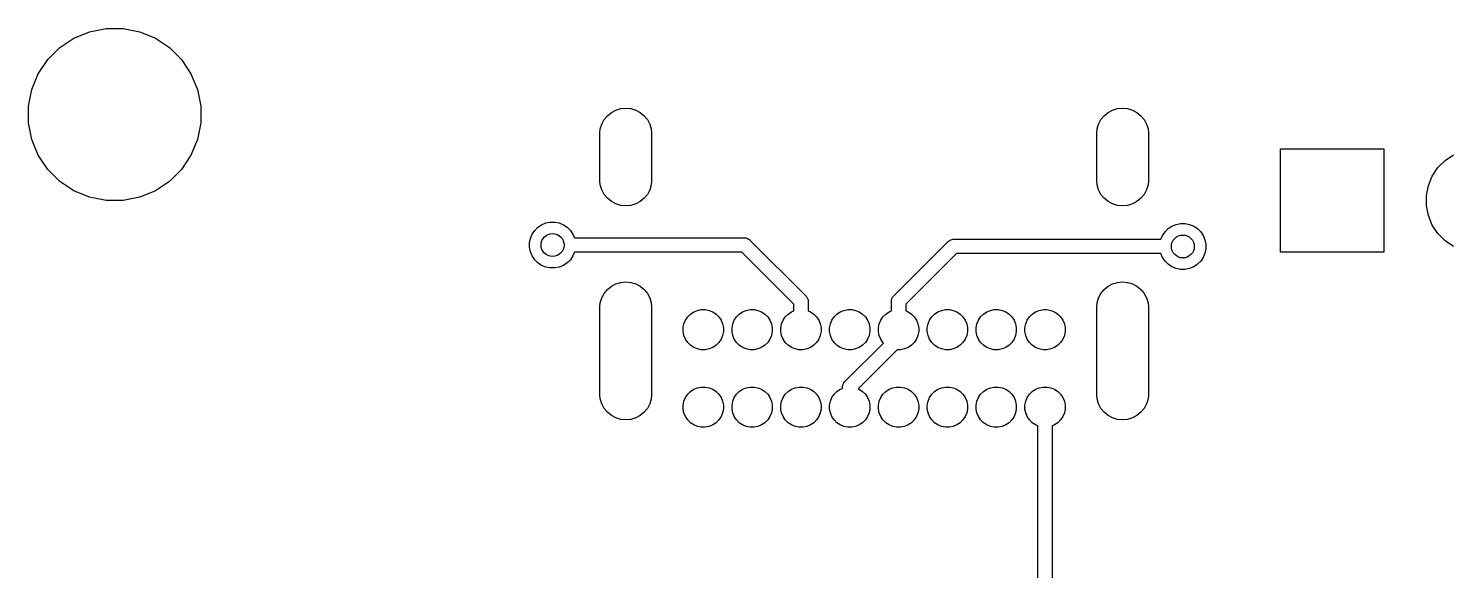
# Model space of a CAD drawing. Extents: x 3.67 to 7.92, y -5.42 to -1.8.
# Drawn here: x 4.157 to 5.134, y -2.23 to -1.858 of the extents above; entities that cross this region are included whole.
import ezdxf

# ---------------------------------------------------------------- set-up
doc = ezdxf.new("R2010")
doc.units = 0
doc.header["$MEASUREMENT"] = 0
doc.layers.add('BLACK', color=7, linetype='CONTINUOUS')

msp = doc.modelspace()

# ---------------------------------------------------------------- linework, layer by layer
at = {"layer": 'BLACK', "linetype": 'CONTINUOUS'}
for p, q in [((4.18856, -1.86499), (4.19931, -1.86054)), ((4.19931, -1.86054), (4.21072, -1.85827)), ((4.21072, -1.85827), (4.22235, -1.85827)), ((4.22235, -1.85827), (4.23376, -1.86054)), ((4.23376, -1.86054), (4.24451, -1.86499)), ((4.17066, -1.87968), (4.17889, -1.87145)), ((4.17889, -1.87145), (4.18856, -1.86499)), ((4.24451, -1.86499), (4.25418, -1.87145)), ((4.25418, -1.87145), (4.26241, -1.87968)), ((4.1642, -1.88935), (4.17066, -1.87968)), ((4.26241, -1.87968), (4.26887, -1.88935)), ((4.15975, -1.9001), (4.1642, -1.88935)), ((4.26887, -1.88935), (4.27332, -1.9001)), ((4.15748, -1.91151), (4.15975, -1.9001)), ((4.27332, -1.9001), (4.27559, -1.91151)), ((4.15748, -1.92314), (4.15748, -1.91151)), ((4.27559, -1.91151), (4.27559, -1.92314)), ((4.56012, -1.91426), (4.56346, -1.91325)), ((4.56346, -1.91325), (4.56693, -1.91291)), ((4.56693, -1.91291), (4.5704, -1.91325)), ((4.5704, -1.91325), (4.57374, -1.91426)), ((4.90067, -1.91426), (4.90401, -1.91325)), ((4.90401, -1.91325), (4.90748, -1.91291)), ((4.90748, -1.91291), (4.91095, -1.91325)), ((4.91095, -1.91325), (4.91429, -1.91426)), ((4.55048, -1.9239), (4.55213, -1.92082)), ((4.55213, -1.92082), (4.55434, -1.91812)), ((4.55434, -1.91812), (4.55704, -1.91591)), ((4.55704, -1.91591), (4.56012, -1.91426)), ((4.57374, -1.91426), (4.57682, -1.91591)), ((4.57682, -1.91591), (4.57952, -1.91812)), ((4.57952, -1.91812), (4.58173, -1.92082)), ((4.58173, -1.92082), (4.58338, -1.9239)), ((4.89103, -1.9239), (4.89268, -1.92082)), ((4.89268, -1.92082), (4.89489, -1.91812)), ((4.89489, -1.91812), (4.89759, -1.91591)), ((4.89759, -1.91591), (4.90067, -1.91426)), ((4.91429, -1.91426), (4.91737, -1.91591)), ((4.91737, -1.91591), (4.92007, -1.91812)), ((4.92007, -1.91812), (4.92228, -1.92082)), ((4.92228, -1.92082), (4.92393, -1.9239)), ((4.15975, -1.93455), (4.15748, -1.92314)), ((4.27559, -1.92314), (4.27332, -1.93455)), ((4.54921, -1.92984), (4.54947, -1.92724)), ((4.54921, -1.96307), (4.54921, -1.92984)), ((4.54947, -1.92724), (4.55048, -1.9239)), ((4.58338, -1.9239), (4.58439, -1.92724)), ((4.58439, -1.92724), (4.58465, -1.92984)), ((4.58465, -1.92984), (4.58465, -1.96307)), ((4.88976, -1.92984), (4.89002, -1.92724)), ((4.88976, -1.96307), (4.88976, -1.92984)), ((4.89002, -1.92724), (4.89103, -1.9239)), ((4.92393, -1.9239), (4.92494, -1.92724)), ((4.92494, -1.92724), (4.9252, -1.92984)), ((4.9252, -1.92984), (4.9252, -1.96307)), ((4.1642, -1.9453), (4.15975, -1.93455)), ((4.27332, -1.93455), (4.26887, -1.9453)), ((5.01575, -2.01181), (5.01575, -1.94094)), ((5.01575, -1.94094), (5.08661, -1.94094)), ((5.08661, -1.94094), (5.08661, -2.01181)), ((4.17066, -1.95497), (4.1642, -1.9453)), ((4.26887, -1.9453), (4.26241, -1.95497)), ((5.12366, -1.95379), (5.12859, -1.94886)), ((5.12859, -1.94886), (5.1344, -1.94498)), ((4.17889, -1.96319), (4.17066, -1.95497)), ((4.26241, -1.95497), (4.25418, -1.96319)), ((5.11711, -1.96604), (5.11978, -1.95959)), ((5.11978, -1.95959), (5.12366, -1.95379)), ((4.18856, -1.96966), (4.17889, -1.96319)), ((4.19931, -1.97411), (4.18856, -1.96966)), ((4.24451, -1.96966), (4.23376, -1.97411)), ((4.25418, -1.96319), (4.24451, -1.96966)), ((4.54947, -1.96568), (4.54921, -1.96307)), ((4.55048, -1.96902), (4.54947, -1.96568)), ((4.55213, -1.9721), (4.55048, -1.96902)), ((4.58338, -1.96902), (4.58173, -1.9721)), ((4.58439, -1.96568), (4.58338, -1.96902)), ((4.58465, -1.96307), (4.58439, -1.96568)), ((4.89002, -1.96568), (4.88976, -1.96307)), ((4.89103, -1.96902), (4.89002, -1.96568)), ((4.89268, -1.9721), (4.89103, -1.96902)), ((4.92393, -1.96902), (4.92228, -1.9721)), ((4.92494, -1.96568), (4.92393, -1.96902)), ((4.9252, -1.96307), (4.92494, -1.96568)), ((5.11575, -1.97289), (5.11711, -1.96604)), ((4.21072, -1.97638), (4.19931, -1.97411)), ((4.22235, -1.97638), (4.21072, -1.97638)), ((4.23376, -1.97411), (4.22235, -1.97638)), ((4.55434, -1.97479), (4.55213, -1.9721)), ((4.55704, -1.97701), (4.55434, -1.97479)), ((4.56012, -1.97865), (4.55704, -1.97701)), ((4.56346, -1.97966), (4.56012, -1.97865)), ((4.56693, -1.98001), (4.56346, -1.97966)), ((4.5704, -1.97966), (4.56693, -1.98001)), ((4.57374, -1.97865), (4.5704, -1.97966)), ((4.57682, -1.97701), (4.57374, -1.97865)), ((4.57952, -1.97479), (4.57682, -1.97701)), ((4.58173, -1.9721), (4.57952, -1.97479)), ((4.89489, -1.97479), (4.89268, -1.9721)), ((4.89759, -1.97701), (4.89489, -1.97479)), ((4.90067, -1.97865), (4.89759, -1.97701)), ((4.90401, -1.97966), (4.90067, -1.97865)), ((4.90748, -1.98001), (4.90401, -1.97966)), ((4.91095, -1.97966), (4.90748, -1.98001)), ((4.91429, -1.97865), (4.91095, -1.97966)), ((4.91737, -1.97701), (4.91429, -1.97865)), ((4.92007, -1.97479), (4.91737, -1.97701)), ((4.92228, -1.9721), (4.92007, -1.97479)), ((5.11575, -1.97987), (5.11575, -1.97289)), ((5.11711, -1.98671), (5.11575, -1.97987)), ((4.51214, -1.99175), (4.51518, -1.99114)), ((4.51518, -1.99114), (4.51828, -1.99114)), ((4.51828, -1.99114), (4.52133, -1.99175)), ((5.11978, -1.99316), (5.11711, -1.98671)), ((4.50159, -2.0023), (4.50278, -1.99943)), ((4.50278, -1.99943), (4.5045, -1.99685)), ((4.5045, -1.99685), (4.50669, -1.99466)), ((4.50669, -1.99466), (4.50927, -1.99293)), ((4.50927, -1.99293), (4.51214, -1.99175)), ((4.52133, -1.99175), (4.52419, -1.99293)), ((4.52419, -1.99293), (4.52677, -1.99466)), ((4.52677, -1.99466), (4.52896, -1.99685)), ((4.52896, -1.99685), (4.53069, -1.99943)), ((4.53069, -1.99943), (4.53174, -2.00197)), ((4.93381, -2.00295), (4.93486, -2.00041)), ((4.93486, -2.00041), (4.93659, -1.99784)), ((4.93659, -1.99784), (4.93878, -1.99564)), ((4.93878, -1.99564), (4.94136, -1.99392)), ((4.94136, -1.99392), (4.94423, -1.99273)), ((4.94423, -1.99273), (4.94727, -1.99213)), ((4.94727, -1.99213), (4.95037, -1.99213)), ((4.95037, -1.99213), (4.95341, -1.99273)), ((4.95341, -1.99273), (4.95628, -1.99392)), ((4.95628, -1.99392), (4.95886, -1.99564)), ((4.95886, -1.99564), (4.96105, -1.99784)), ((4.96105, -1.99784), (4.96277, -2.00041)), ((4.96277, -2.00041), (4.96396, -2.00328)), ((5.12366, -1.99897), (5.11978, -1.99316)), ((5.12859, -2.0039), (5.12366, -1.99897)), ((4.50098, -2.00534), (4.50159, -2.0023)), ((4.50098, -2.00844), (4.50098, -2.00534)), ((4.50159, -2.01148), (4.50098, -2.00844)), ((4.53174, -2.00197), (4.64818, -2.00197)), ((4.64818, -2.00197), (4.64842, -2.00194)), ((4.64842, -2.00194), (4.64867, -2.00197)), ((4.64867, -2.00197), (4.64867, -2.00197)), ((4.64867, -2.00197), (4.64939, -2.00204)), ((4.64939, -2.00204), (4.65032, -2.00232)), ((4.65032, -2.00232), (4.65117, -2.00278)), ((4.65117, -2.00278), (4.65192, -2.00339)), ((4.65192, -2.00339), (4.65207, -2.00358)), ((4.65207, -2.00358), (4.69032, -2.04182)), ((4.75063, -2.04182), (4.78789, -2.00456)), ((4.78789, -2.00456), (4.78804, -2.00438)), ((4.78804, -2.00438), (4.78833, -2.00414)), ((4.78833, -2.00414), (4.78879, -2.00376)), ((4.78879, -2.00376), (4.78964, -2.00331)), ((4.78964, -2.00331), (4.78986, -2.00324)), ((4.78986, -2.00324), (4.79057, -2.00302)), ((4.79057, -2.00302), (4.79129, -2.00295)), ((4.79129, -2.00295), (4.7913, -2.00295)), ((4.7913, -2.00295), (4.79154, -2.00293)), ((4.79154, -2.00293), (4.79178, -2.00295)), ((4.79178, -2.00295), (4.93381, -2.00295)), ((4.96396, -2.00328), (4.96457, -2.00632)), ((4.96457, -2.00943), (4.96396, -2.01247)), ((4.96457, -2.00632), (4.96457, -2.00943)), ((5.1344, -2.00778), (5.12859, -2.0039)), ((4.50278, -2.01435), (4.50159, -2.01148)), ((4.5045, -2.01693), (4.50278, -2.01435)), ((4.50669, -2.01912), (4.5045, -2.01693)), ((4.50927, -2.02085), (4.50669, -2.01912)), ((4.52677, -2.01912), (4.52419, -2.02085)), ((4.52896, -2.01693), (4.52677, -2.01912)), ((4.53069, -2.01435), (4.52896, -2.01693)), ((4.53174, -2.01181), (4.53069, -2.01435)), ((4.64639, -2.01181), (4.53174, -2.01181)), ((4.68209, -2.04751), (4.64639, -2.01181)), ((4.79357, -2.0128), (4.75886, -2.04751)), ((4.93381, -2.0128), (4.79357, -2.0128)), ((4.93486, -2.01533), (4.93381, -2.0128)), ((4.93659, -2.01791), (4.93486, -2.01533)), ((4.93878, -2.02011), (4.93659, -2.01791)), ((4.94136, -2.02183), (4.93878, -2.02011)), ((4.95886, -2.02011), (4.95628, -2.02183)), ((4.96105, -2.01791), (4.95886, -2.02011)), ((4.96277, -2.01533), (4.96105, -2.01791)), ((4.96396, -2.01247), (4.96277, -2.01533)), ((5.08661, -2.01181), (5.01575, -2.01181)), ((4.51214, -2.02203), (4.50927, -2.02085)), ((4.51518, -2.02264), (4.51214, -2.02203)), ((4.51828, -2.02264), (4.51518, -2.02264)), ((4.52133, -2.02203), (4.51828, -2.02264)), ((4.52419, -2.02085), (4.52133, -2.02203)), ((4.94423, -2.02302), (4.94136, -2.02183)), ((4.94727, -2.02362), (4.94423, -2.02302)), ((4.95037, -2.02362), (4.94727, -2.02362)), ((4.95341, -2.02302), (4.95037, -2.02362)), ((4.95628, -2.02183), (4.95341, -2.02302)), ((4.55048, -2.04319), (4.55213, -2.04011)), ((4.55213, -2.04011), (4.55434, -2.03741)), ((4.55434, -2.03741), (4.55704, -2.0352)), ((4.55704, -2.0352), (4.56012, -2.03355)), ((4.56012, -2.03355), (4.56346, -2.03254)), ((4.56346, -2.03254), (4.56693, -2.0322)), ((4.56693, -2.0322), (4.5704, -2.03254)), ((4.5704, -2.03254), (4.57374, -2.03355)), ((4.57374, -2.03355), (4.57682, -2.0352)), ((4.57682, -2.0352), (4.57952, -2.03741)), ((4.57952, -2.03741), (4.58173, -2.04011)), ((4.58173, -2.04011), (4.58338, -2.04319)), ((4.89103, -2.04319), (4.89268, -2.04011)), ((4.89268, -2.04011), (4.89489, -2.03741)), ((4.89489, -2.03741), (4.89759, -2.0352)), ((4.89759, -2.0352), (4.90067, -2.03355)), ((4.90067, -2.03355), (4.90401, -2.03254)), ((4.90401, -2.03254), (4.90748, -2.0322)), ((4.90748, -2.0322), (4.91095, -2.03254)), ((4.91095, -2.03254), (4.91429, -2.03355)), ((4.91429, -2.03355), (4.91737, -2.0352)), ((4.91737, -2.0352), (4.92007, -2.03741)), ((4.92007, -2.03741), (4.92228, -2.04011)), ((4.92228, -2.04011), (4.92393, -2.04319)), ((4.54921, -2.04913), (4.54947, -2.04653)), ((4.54921, -2.10993), (4.54921, -2.04913)), ((4.54947, -2.04653), (4.55048, -2.04319)), ((4.58338, -2.04319), (4.58439, -2.04653)), ((4.58439, -2.04653), (4.58465, -2.04913)), ((4.58465, -2.04913), (4.58465, -2.10993)), ((4.68209, -2.05208), (4.68209, -2.04751)), ((4.69032, -2.04182), (4.6905, -2.04198)), ((4.6905, -2.04198), (4.69066, -2.04216)), ((4.69066, -2.04216), (4.69112, -2.04273)), ((4.69112, -2.04273), (4.69137, -2.04319)), ((4.69137, -2.04319), (4.69158, -2.04358)), ((4.69158, -2.04358), (4.69186, -2.04451)), ((4.69186, -2.04451), (4.69193, -2.04523)), ((4.69193, -2.04523), (4.69193, -2.04523)), ((4.69193, -2.04523), (4.69195, -2.04547)), ((4.69195, -2.04547), (4.69193, -2.04571)), ((4.69193, -2.04571), (4.69193, -2.05208)), ((4.74899, -2.04547), (4.74909, -2.04451)), ((4.74902, -2.04571), (4.74899, -2.04547)), ((4.74902, -2.05208), (4.74902, -2.04571)), ((4.74909, -2.04451), (4.74937, -2.04358)), ((4.74937, -2.04358), (4.74983, -2.04273)), ((4.74983, -2.04273), (4.75029, -2.04216)), ((4.75029, -2.04216), (4.75044, -2.04198)), ((4.75029, -2.04216), (4.75029, -2.04216)), ((4.75044, -2.04198), (4.75063, -2.04182)), ((4.75886, -2.04751), (4.75886, -2.05208)), ((4.88976, -2.04913), (4.89002, -2.04653)), ((4.88976, -2.10993), (4.88976, -2.04913)), ((4.89002, -2.04653), (4.89103, -2.04319)), ((4.92393, -2.04319), (4.92494, -2.04653)), ((4.92494, -2.04653), (4.9252, -2.04913)), ((4.9252, -2.04913), (4.9252, -2.10993)), ((4.60683, -2.06094), (4.60787, -2.05843)), ((4.60787, -2.05843), (4.60938, -2.05618)), ((4.60938, -2.05618), (4.61129, -2.05426)), ((4.61129, -2.05426), (4.61355, -2.05275)), ((4.61355, -2.05275), (4.61606, -2.05171)), ((4.61606, -2.05171), (4.61872, -2.05118)), ((4.61872, -2.05118), (4.62144, -2.05118)), ((4.62144, -2.05118), (4.6241, -2.05171)), ((4.6241, -2.05171), (4.62661, -2.05275)), ((4.62661, -2.05275), (4.62886, -2.05426)), ((4.62886, -2.05426), (4.63078, -2.05618)), ((4.63078, -2.05618), (4.63229, -2.05843)), ((4.63229, -2.05843), (4.63333, -2.06094)), ((4.64029, -2.06094), (4.64133, -2.05843)), ((4.64133, -2.05843), (4.64284, -2.05618)), ((4.64284, -2.05618), (4.64476, -2.05426)), ((4.64476, -2.05426), (4.64702, -2.05275)), ((4.64702, -2.05275), (4.64952, -2.05171)), ((4.64952, -2.05171), (4.65219, -2.05118)), ((4.65219, -2.05118), (4.6549, -2.05118)), ((4.6549, -2.05118), (4.65756, -2.05171)), ((4.65756, -2.05171), (4.66007, -2.05275)), ((4.66007, -2.05275), (4.66233, -2.05426)), ((4.66233, -2.05426), (4.66425, -2.05618)), ((4.66425, -2.05618), (4.66575, -2.05843)), ((4.66575, -2.05843), (4.66679, -2.06094)), ((4.67376, -2.06094), (4.6748, -2.05843)), ((4.6748, -2.05843), (4.6763, -2.05618)), ((4.6763, -2.05618), (4.67822, -2.05426)), ((4.67822, -2.05426), (4.68048, -2.05275)), ((4.68048, -2.05275), (4.68209, -2.05208)), ((4.69193, -2.05208), (4.69353, -2.05275)), ((4.69353, -2.05275), (4.69579, -2.05426)), ((4.69579, -2.05426), (4.69771, -2.05618)), ((4.69771, -2.05618), (4.69922, -2.05843)), ((4.69922, -2.05843), (4.70026, -2.06094)), ((4.70722, -2.06094), (4.70826, -2.05843)), ((4.70826, -2.05843), (4.70977, -2.05618)), ((4.70977, -2.05618), (4.71169, -2.05426)), ((4.71169, -2.05426), (4.71395, -2.05275)), ((4.71395, -2.05275), (4.71645, -2.05171)), ((4.71645, -2.05171), (4.71912, -2.05118)), ((4.71912, -2.05118), (4.72183, -2.05118)), ((4.72183, -2.05118), (4.72449, -2.05171)), ((4.72449, -2.05171), (4.727, -2.05275)), ((4.727, -2.05275), (4.72926, -2.05426)), ((4.72926, -2.05426), (4.73118, -2.05618)), ((4.73118, -2.05618), (4.73268, -2.05843)), ((4.73268, -2.05843), (4.73372, -2.06094)), ((4.74069, -2.06094), (4.74173, -2.05843)), ((4.74173, -2.05843), (4.74323, -2.05618)), ((4.74323, -2.05618), (4.74515, -2.05426)), ((4.74515, -2.05426), (4.74741, -2.05275)), ((4.74741, -2.05275), (4.74902, -2.05208)), ((4.75886, -2.05208), (4.76046, -2.05275)), ((4.76046, -2.05275), (4.76272, -2.05426)), ((4.76272, -2.05426), (4.76464, -2.05618)), ((4.76464, -2.05618), (4.76615, -2.05843)), ((4.76615, -2.05843), (4.76719, -2.06094)), ((4.77415, -2.06094), (4.77519, -2.05843)), ((4.77519, -2.05843), (4.7767, -2.05618)), ((4.7767, -2.05618), (4.77862, -2.05426)), ((4.77862, -2.05426), (4.78087, -2.05275)), ((4.78087, -2.05275), (4.78338, -2.05171)), ((4.78338, -2.05171), (4.78604, -2.05118)), ((4.78604, -2.05118), (4.78876, -2.05118)), ((4.78876, -2.05118), (4.79142, -2.05171)), ((4.79142, -2.05171), (4.79393, -2.05275)), ((4.79393, -2.05275), (4.79619, -2.05426)), ((4.79619, -2.05426), (4.7981, -2.05618)), ((4.7981, -2.05618), (4.79961, -2.05843)), ((4.79961, -2.05843), (4.80065, -2.06094)), ((4.80762, -2.06094), (4.80865, -2.05843)), ((4.80865, -2.05843), (4.81016, -2.05618)), ((4.81016, -2.05618), (4.81208, -2.05426)), ((4.81208, -2.05426), (4.81434, -2.05275)), ((4.81434, -2.05275), (4.81685, -2.05171)), ((4.81685, -2.05171), (4.81951, -2.05118)), ((4.81951, -2.05118), (4.82222, -2.05118)), ((4.82222, -2.05118), (4.82489, -2.05171)), ((4.82489, -2.05171), (4.82739, -2.05275)), ((4.82739, -2.05275), (4.82965, -2.05426)), ((4.82965, -2.05426), (4.83157, -2.05618)), ((4.83157, -2.05618), (4.83308, -2.05843)), ((4.83308, -2.05843), (4.83412, -2.06094)), ((4.84108, -2.06094), (4.84212, -2.05843)), ((4.84212, -2.05843), (4.84363, -2.05618)), ((4.84363, -2.05618), (4.84555, -2.05426)), ((4.84555, -2.05426), (4.8478, -2.05275)), ((4.8478, -2.05275), (4.85031, -2.05171)), ((4.85031, -2.05171), (4.85297, -2.05118)), ((4.85297, -2.05118), (4.85569, -2.05118)), ((4.85569, -2.05118), (4.85835, -2.05171)), ((4.85835, -2.05171), (4.86086, -2.05275)), ((4.86086, -2.05275), (4.86311, -2.05426)), ((4.86311, -2.05426), (4.86503, -2.05618)), ((4.86503, -2.05618), (4.86654, -2.05843)), ((4.86654, -2.05843), (4.86758, -2.06094)), ((4.6063, -2.0636), (4.60683, -2.06094)), ((4.6063, -2.06632), (4.6063, -2.0636)), ((4.60683, -2.06898), (4.6063, -2.06632)), ((4.60787, -2.07149), (4.60683, -2.06898)), ((4.63333, -2.06898), (4.63229, -2.07149)), ((4.63333, -2.06094), (4.63386, -2.0636)), ((4.63386, -2.06632), (4.63333, -2.06898)), ((4.63386, -2.0636), (4.63386, -2.06632)), ((4.63976, -2.0636), (4.64029, -2.06094)), ((4.63976, -2.06632), (4.63976, -2.0636)), ((4.64029, -2.06898), (4.63976, -2.06632)), ((4.64133, -2.07149), (4.64029, -2.06898)), ((4.66679, -2.06898), (4.66575, -2.07149)), ((4.66679, -2.06094), (4.66732, -2.0636)), ((4.66732, -2.06632), (4.66679, -2.06898)), ((4.66732, -2.0636), (4.66732, -2.06632)), ((4.67323, -2.0636), (4.67376, -2.06094)), ((4.67323, -2.06632), (4.67323, -2.0636)), ((4.67376, -2.06898), (4.67323, -2.06632)), ((4.6748, -2.07149), (4.67376, -2.06898)), ((4.70026, -2.06898), (4.69922, -2.07149)), ((4.70026, -2.06094), (4.70079, -2.0636)), ((4.70079, -2.06632), (4.70026, -2.06898)), ((4.70079, -2.0636), (4.70079, -2.06632)), ((4.70669, -2.0636), (4.70722, -2.06094)), ((4.70669, -2.06632), (4.70669, -2.0636)), ((4.70722, -2.06898), (4.70669, -2.06632)), ((4.70826, -2.07149), (4.70722, -2.06898)), ((4.73372, -2.06898), (4.73268, -2.07149)), ((4.73372, -2.06094), (4.73425, -2.0636)), ((4.73425, -2.06632), (4.73372, -2.06898)), ((4.73425, -2.0636), (4.73425, -2.06632)), ((4.74016, -2.0636), (4.74069, -2.06094)), ((4.74016, -2.06632), (4.74016, -2.0636)), ((4.74069, -2.06898), (4.74016, -2.06632)), ((4.74173, -2.07149), (4.74069, -2.06898)), ((4.76719, -2.06898), (4.76615, -2.07149)), ((4.76719, -2.06094), (4.76772, -2.0636)), ((4.76772, -2.06632), (4.76719, -2.06898)), ((4.76772, -2.0636), (4.76772, -2.06632)), ((4.77362, -2.0636), (4.77415, -2.06094)), ((4.77362, -2.06632), (4.77362, -2.0636)), ((4.77415, -2.06898), (4.77362, -2.06632)), ((4.77519, -2.07149), (4.77415, -2.06898)), ((4.80065, -2.06898), (4.79961, -2.07149)), ((4.80065, -2.06094), (4.80118, -2.0636)), ((4.80118, -2.06632), (4.80065, -2.06898)), ((4.80118, -2.0636), (4.80118, -2.06632)), ((4.80709, -2.0636), (4.80762, -2.06094)), ((4.80709, -2.06632), (4.80709, -2.0636)), ((4.80762, -2.06898), (4.80709, -2.06632)), ((4.80865, -2.07149), (4.80762, -2.06898)), ((4.83412, -2.06898), (4.83308, -2.07149)), ((4.83412, -2.06094), (4.83465, -2.0636)), ((4.83465, -2.06632), (4.83412, -2.06898)), ((4.83465, -2.0636), (4.83465, -2.06632)), ((4.84055, -2.0636), (4.84108, -2.06094)), ((4.84055, -2.06632), (4.84055, -2.0636)), ((4.84108, -2.06898), (4.84055, -2.06632)), ((4.84212, -2.07149), (4.84108, -2.06898)), ((4.86758, -2.06898), (4.86654, -2.07149)), ((4.86758, -2.06094), (4.86811, -2.0636)), ((4.86811, -2.06632), (4.86758, -2.06898)), ((4.86811, -2.0636), (4.86811, -2.06632)), ((4.60938, -2.07374), (4.60787, -2.07149)), ((4.61129, -2.07566), (4.60938, -2.07374)), ((4.61355, -2.07717), (4.61129, -2.07566)), ((4.61606, -2.07821), (4.61355, -2.07717)), ((4.61872, -2.07874), (4.61606, -2.07821)), ((4.62144, -2.07874), (4.61872, -2.07874)), ((4.6241, -2.07821), (4.62144, -2.07874)), ((4.62661, -2.07717), (4.6241, -2.07821)), ((4.62886, -2.07566), (4.62661, -2.07717)), ((4.63078, -2.07374), (4.62886, -2.07566)), ((4.63229, -2.07149), (4.63078, -2.07374)), ((4.64284, -2.07374), (4.64133, -2.07149)), ((4.64476, -2.07566), (4.64284, -2.07374)), ((4.64702, -2.07717), (4.64476, -2.07566)), ((4.64952, -2.07821), (4.64702, -2.07717)), ((4.65219, -2.07874), (4.64952, -2.07821)), ((4.6549, -2.07874), (4.65219, -2.07874)), ((4.65756, -2.07821), (4.6549, -2.07874)), ((4.66007, -2.07717), (4.65756, -2.07821)), ((4.66233, -2.07566), (4.66007, -2.07717)), ((4.66425, -2.07374), (4.66233, -2.07566)), ((4.66575, -2.07149), (4.66425, -2.07374)), ((4.6763, -2.07374), (4.6748, -2.07149)), ((4.67822, -2.07566), (4.6763, -2.07374)), ((4.68048, -2.07717), (4.67822, -2.07566)), ((4.68299, -2.07821), (4.68048, -2.07717)), ((4.68565, -2.07874), (4.68299, -2.07821)), ((4.68837, -2.07874), (4.68565, -2.07874)), ((4.69103, -2.07821), (4.68837, -2.07874)), ((4.69353, -2.07717), (4.69103, -2.07821)), ((4.69579, -2.07566), (4.69353, -2.07717)), ((4.69771, -2.07374), (4.69579, -2.07566)), ((4.69922, -2.07149), (4.69771, -2.07374)), ((4.70977, -2.07374), (4.70826, -2.07149)), ((4.71169, -2.07566), (4.70977, -2.07374)), ((4.71395, -2.07717), (4.71169, -2.07566)), ((4.71645, -2.07821), (4.71395, -2.07717)), ((4.71912, -2.07874), (4.71645, -2.07821)), ((4.71716, -2.10064), (4.74365, -2.07416)), ((4.72183, -2.07874), (4.71912, -2.07874)), ((4.72449, -2.07821), (4.72183, -2.07874)), ((4.727, -2.07717), (4.72449, -2.07821)), ((4.75298, -2.07874), (4.72617, -2.10555)), ((4.72926, -2.07566), (4.727, -2.07717)), ((4.73118, -2.07374), (4.72926, -2.07566)), ((4.73268, -2.07149), (4.73118, -2.07374)), ((4.74323, -2.07374), (4.74173, -2.07149)), ((4.74365, -2.07416), (4.74323, -2.07374)), ((4.75529, -2.07874), (4.75298, -2.07874)), ((4.75796, -2.07821), (4.75529, -2.07874)), ((4.76046, -2.07717), (4.75796, -2.07821)), ((4.76272, -2.07566), (4.76046, -2.07717)), ((4.76464, -2.07374), (4.76272, -2.07566)), ((4.76615, -2.07149), (4.76464, -2.07374)), ((4.7767, -2.07374), (4.77519, -2.07149)), ((4.77862, -2.07566), (4.7767, -2.07374)), ((4.78087, -2.07717), (4.77862, -2.07566)), ((4.78338, -2.07821), (4.78087, -2.07717)), ((4.78604, -2.07874), (4.78338, -2.07821)), ((4.78876, -2.07874), (4.78604, -2.07874)), ((4.79142, -2.07821), (4.78876, -2.07874)), ((4.79393, -2.07717), (4.79142, -2.07821)), ((4.79619, -2.07566), (4.79393, -2.07717)), ((4.7981, -2.07374), (4.79619, -2.07566)), ((4.79961, -2.07149), (4.7981, -2.07374)), ((4.81016, -2.07374), (4.80865, -2.07149)), ((4.81208, -2.07566), (4.81016, -2.07374)), ((4.81434, -2.07717), (4.81208, -2.07566)), ((4.81685, -2.07821), (4.81434, -2.07717)), ((4.81951, -2.07874), (4.81685, -2.07821)), ((4.82222, -2.07874), (4.81951, -2.07874)), ((4.82489, -2.07821), (4.82222, -2.07874)), ((4.82739, -2.07717), (4.82489, -2.07821)), ((4.82965, -2.07566), (4.82739, -2.07717)), ((4.83157, -2.07374), (4.82965, -2.07566)), ((4.83308, -2.07149), (4.83157, -2.07374)), ((4.84363, -2.07374), (4.84212, -2.07149)), ((4.84555, -2.07566), (4.84363, -2.07374)), ((4.8478, -2.07717), (4.84555, -2.07566)), ((4.85031, -2.07821), (4.8478, -2.07717)), ((4.85297, -2.07874), (4.85031, -2.07821)), ((4.85569, -2.07874), (4.85297, -2.07874)), ((4.85835, -2.07821), (4.85569, -2.07874)), ((4.86086, -2.07717), (4.85835, -2.07821)), ((4.86311, -2.07566), (4.86086, -2.07717)), ((4.86503, -2.07374), (4.86311, -2.07566)), ((4.86654, -2.07149), (4.86503, -2.07374)), ((4.60938, -2.10933), (4.61129, -2.10741)), ((4.61129, -2.10741), (4.61355, -2.1059)), ((4.61355, -2.1059), (4.61606, -2.10486)), ((4.61606, -2.10486), (4.61872, -2.10433)), ((4.61872, -2.10433), (4.62144, -2.10433)), ((4.62144, -2.10433), (4.6241, -2.10486)), ((4.6241, -2.10486), (4.62661, -2.1059)), ((4.62661, -2.1059), (4.62886, -2.10741)), ((4.62886, -2.10741), (4.63078, -2.10933)), ((4.64284, -2.10933), (4.64476, -2.10741)), ((4.64476, -2.10741), (4.64702, -2.1059)), ((4.64702, -2.1059), (4.64952, -2.10486)), ((4.64952, -2.10486), (4.65219, -2.10433)), ((4.65219, -2.10433), (4.6549, -2.10433)), ((4.6549, -2.10433), (4.65756, -2.10486)), ((4.65756, -2.10486), (4.66007, -2.1059)), ((4.66007, -2.1059), (4.66233, -2.10741)), ((4.66233, -2.10741), (4.66425, -2.10933)), ((4.6763, -2.10933), (4.67822, -2.10741)), ((4.67822, -2.10741), (4.68048, -2.1059)), ((4.68048, -2.1059), (4.68299, -2.10486)), ((4.68299, -2.10486), (4.68565, -2.10433)), ((4.68565, -2.10433), (4.68837, -2.10433)), ((4.68837, -2.10433), (4.69103, -2.10486)), ((4.69103, -2.10486), (4.69353, -2.1059)), ((4.69353, -2.1059), (4.69579, -2.10741)), ((4.69579, -2.10741), (4.69771, -2.10933)), ((4.70977, -2.10933), (4.71169, -2.10741)), ((4.71169, -2.10741), (4.71395, -2.1059)), ((4.71395, -2.1059), (4.71555, -2.10523)), ((4.71553, -2.10429), (4.71555, -2.10405)), ((4.71555, -2.10453), (4.71553, -2.10429)), ((4.71555, -2.10405), (4.71562, -2.10333)), ((4.71555, -2.10405), (4.71555, -2.10405)), ((4.71555, -2.10523), (4.71555, -2.10453)), ((4.71562, -2.10333), (4.7159, -2.1024)), ((4.7159, -2.1024), (4.71636, -2.10154)), ((4.71636, -2.10154), (4.71698, -2.10079)), ((4.71698, -2.10079), (4.71716, -2.10064)), ((4.72617, -2.10555), (4.727, -2.1059)), ((4.727, -2.1059), (4.72926, -2.10741)), ((4.72926, -2.10741), (4.73118, -2.10933)), ((4.74323, -2.10933), (4.74515, -2.10741)), ((4.74515, -2.10741), (4.74741, -2.1059)), ((4.74741, -2.1059), (4.74992, -2.10486)), ((4.74992, -2.10486), (4.75258, -2.10433)), ((4.75258, -2.10433), (4.75529, -2.10433)), ((4.75529, -2.10433), (4.75796, -2.10486)), ((4.75796, -2.10486), (4.76046, -2.1059)), ((4.76046, -2.1059), (4.76272, -2.10741)), ((4.76272, -2.10741), (4.76464, -2.10933)), ((4.7767, -2.10933), (4.77862, -2.10741)), ((4.77862, -2.10741), (4.78087, -2.1059)), ((4.78087, -2.1059), (4.78338, -2.10486)), ((4.78338, -2.10486), (4.78604, -2.10433)), ((4.78604, -2.10433), (4.78876, -2.10433)), ((4.78876, -2.10433), (4.79142, -2.10486)), ((4.79142, -2.10486), (4.79393, -2.1059)), ((4.79393, -2.1059), (4.79619, -2.10741)), ((4.79619, -2.10741), (4.7981, -2.10933)), ((4.81016, -2.10933), (4.81208, -2.10741)), ((4.81208, -2.10741), (4.81434, -2.1059)), ((4.81434, -2.1059), (4.81685, -2.10486)), ((4.81685, -2.10486), (4.81951, -2.10433)), ((4.81951, -2.10433), (4.82222, -2.10433)), ((4.82222, -2.10433), (4.82489, -2.10486)), ((4.82489, -2.10486), (4.82739, -2.1059)), ((4.82739, -2.1059), (4.82965, -2.10741)), ((4.82965, -2.10741), (4.83157, -2.10933)), ((4.84363, -2.10933), (4.84555, -2.10741)), ((4.84555, -2.10741), (4.8478, -2.1059)), ((4.8478, -2.1059), (4.85031, -2.10486)), ((4.85031, -2.10486), (4.85297, -2.10433)), ((4.85297, -2.10433), (4.85569, -2.10433)), ((4.85569, -2.10433), (4.85835, -2.10486)), ((4.85835, -2.10486), (4.86086, -2.1059)), ((4.86086, -2.1059), (4.86311, -2.10741)), ((4.86311, -2.10741), (4.86503, -2.10933)), ((4.54947, -2.11253), (4.54921, -2.10993)), ((4.55048, -2.11587), (4.54947, -2.11253)), ((4.55213, -2.11895), (4.55048, -2.11587)), ((4.58338, -2.11587), (4.58173, -2.11895)), ((4.58439, -2.11253), (4.58338, -2.11587)), ((4.58465, -2.10993), (4.58439, -2.11253)), ((4.6063, -2.11675), (4.60683, -2.11409)), ((4.6063, -2.11947), (4.6063, -2.11675)), ((4.60683, -2.11409), (4.60787, -2.11158)), ((4.60787, -2.11158), (4.60938, -2.10933)), ((4.63078, -2.10933), (4.63229, -2.11158)), ((4.63229, -2.11158), (4.63333, -2.11409)), ((4.63333, -2.11409), (4.63386, -2.11675)), ((4.63386, -2.11675), (4.63386, -2.11947)), ((4.63976, -2.11675), (4.64029, -2.11409)), ((4.63976, -2.11947), (4.63976, -2.11675)), ((4.64029, -2.11409), (4.64133, -2.11158)), ((4.64133, -2.11158), (4.64284, -2.10933)), ((4.66425, -2.10933), (4.66575, -2.11158)), ((4.66575, -2.11158), (4.66679, -2.11409)), ((4.66679, -2.11409), (4.66732, -2.11675)), ((4.66732, -2.11675), (4.66732, -2.11947)), ((4.67323, -2.11675), (4.67376, -2.11409)), ((4.67323, -2.11947), (4.67323, -2.11675)), ((4.67376, -2.11409), (4.6748, -2.11158)), ((4.6748, -2.11158), (4.6763, -2.10933)), ((4.69771, -2.10933), (4.69922, -2.11158)), ((4.69922, -2.11158), (4.70026, -2.11409)), ((4.70026, -2.11409), (4.70079, -2.11675)), ((4.70079, -2.11675), (4.70079, -2.11947)), ((4.70669, -2.11675), (4.70722, -2.11409)), ((4.70669, -2.11947), (4.70669, -2.11675)), ((4.70722, -2.11409), (4.70826, -2.11158)), ((4.70826, -2.11158), (4.70977, -2.10933)), ((4.73118, -2.10933), (4.73268, -2.11158)), ((4.73268, -2.11158), (4.73372, -2.11409)), ((4.73372, -2.11409), (4.73425, -2.11675)), ((4.73425, -2.11675), (4.73425, -2.11947)), ((4.74016, -2.11675), (4.74069, -2.11409)), ((4.74016, -2.11947), (4.74016, -2.11675)), ((4.74069, -2.11409), (4.74173, -2.11158)), ((4.74173, -2.11158), (4.74323, -2.10933)), ((4.76464, -2.10933), (4.76615, -2.11158)), ((4.76615, -2.11158), (4.76719, -2.11409)), ((4.76719, -2.11409), (4.76772, -2.11675)), ((4.76772, -2.11675), (4.76772, -2.11947)), ((4.77362, -2.11675), (4.77415, -2.11409)), ((4.77362, -2.11947), (4.77362, -2.11675)), ((4.77415, -2.11409), (4.77519, -2.11158)), ((4.77519, -2.11158), (4.7767, -2.10933)), ((4.7981, -2.10933), (4.79961, -2.11158)), ((4.79961, -2.11158), (4.80065, -2.11409)), ((4.80065, -2.11409), (4.80118, -2.11675)), ((4.80118, -2.11675), (4.80118, -2.11947)), ((4.80709, -2.11675), (4.80762, -2.11409)), ((4.80709, -2.11947), (4.80709, -2.11675)), ((4.80762, -2.11409), (4.80865, -2.11158)), ((4.80865, -2.11158), (4.81016, -2.10933)), ((4.83157, -2.10933), (4.83308, -2.11158)), ((4.83308, -2.11158), (4.83412, -2.11409)), ((4.83412, -2.11409), (4.83465, -2.11675)), ((4.83465, -2.11675), (4.83465, -2.11947)), ((4.84055, -2.11675), (4.84108, -2.11409)), ((4.84055, -2.11947), (4.84055, -2.11675)), ((4.84108, -2.11409), (4.84212, -2.11158)), ((4.84212, -2.11158), (4.84363, -2.10933)), ((4.86503, -2.10933), (4.86654, -2.11158)), ((4.86654, -2.11158), (4.86758, -2.11409)), ((4.86758, -2.11409), (4.86811, -2.11675)), ((4.86811, -2.11675), (4.86811, -2.11947)), ((4.89002, -2.11253), (4.88976, -2.10993)), ((4.89103, -2.11587), (4.89002, -2.11253)), ((4.89268, -2.11895), (4.89103, -2.11587)), ((4.92393, -2.11587), (4.92228, -2.11895)), ((4.92494, -2.11253), (4.92393, -2.11587)), ((4.9252, -2.10993), (4.92494, -2.11253)), ((4.55434, -2.12164), (4.55213, -2.11895)), ((4.55704, -2.12386), (4.55434, -2.12164)), ((4.56012, -2.1255), (4.55704, -2.12386)), ((4.56346, -2.12652), (4.56012, -2.1255)), ((4.56693, -2.12686), (4.56346, -2.12652)), ((4.5704, -2.12652), (4.56693, -2.12686)), ((4.57374, -2.1255), (4.5704, -2.12652)), ((4.57682, -2.12386), (4.57374, -2.1255)), ((4.57952, -2.12164), (4.57682, -2.12386)), ((4.58173, -2.11895), (4.57952, -2.12164)), ((4.60683, -2.12213), (4.6063, -2.11947)), ((4.60787, -2.12464), (4.60683, -2.12213)), ((4.60938, -2.12689), (4.60787, -2.12464)), ((4.61129, -2.12881), (4.60938, -2.12689)), ((4.63078, -2.12689), (4.62886, -2.12881)), ((4.63229, -2.12464), (4.63078, -2.12689)), ((4.63333, -2.12213), (4.63229, -2.12464)), ((4.63386, -2.11947), (4.63333, -2.12213)), ((4.64029, -2.12213), (4.63976, -2.11947)), ((4.64133, -2.12464), (4.64029, -2.12213)), ((4.64284, -2.12689), (4.64133, -2.12464)), ((4.64476, -2.12881), (4.64284, -2.12689)), ((4.66425, -2.12689), (4.66233, -2.12881)), ((4.66575, -2.12464), (4.66425, -2.12689)), ((4.66679, -2.12213), (4.66575, -2.12464)), ((4.66732, -2.11947), (4.66679, -2.12213)), ((4.67376, -2.12213), (4.67323, -2.11947)), ((4.6748, -2.12464), (4.67376, -2.12213)), ((4.6763, -2.12689), (4.6748, -2.12464)), ((4.67822, -2.12881), (4.6763, -2.12689)), ((4.69771, -2.12689), (4.69579, -2.12881)), ((4.69922, -2.12464), (4.69771, -2.12689)), ((4.70026, -2.12213), (4.69922, -2.12464)), ((4.70079, -2.11947), (4.70026, -2.12213)), ((4.70722, -2.12213), (4.70669, -2.11947)), ((4.70826, -2.12464), (4.70722, -2.12213)), ((4.70977, -2.12689), (4.70826, -2.12464)), ((4.71169, -2.12881), (4.70977, -2.12689)), ((4.73118, -2.12689), (4.72926, -2.12881)), ((4.73268, -2.12464), (4.73118, -2.12689)), ((4.73372, -2.12213), (4.73268, -2.12464)), ((4.73425, -2.11947), (4.73372, -2.12213)), ((4.74069, -2.12213), (4.74016, -2.11947)), ((4.74173, -2.12464), (4.74069, -2.12213)), ((4.74323, -2.12689), (4.74173, -2.12464)), ((4.74515, -2.12881), (4.74323, -2.12689)), ((4.76464, -2.12689), (4.76272, -2.12881)), ((4.76615, -2.12464), (4.76464, -2.12689)), ((4.76719, -2.12213), (4.76615, -2.12464)), ((4.76772, -2.11947), (4.76719, -2.12213)), ((4.77415, -2.12213), (4.77362, -2.11947)), ((4.77519, -2.12464), (4.77415, -2.12213)), ((4.7767, -2.12689), (4.77519, -2.12464)), ((4.77862, -2.12881), (4.7767, -2.12689)), ((4.7981, -2.12689), (4.79619, -2.12881)), ((4.79961, -2.12464), (4.7981, -2.12689)), ((4.80065, -2.12213), (4.79961, -2.12464)), ((4.80118, -2.11947), (4.80065, -2.12213)), ((4.80762, -2.12213), (4.80709, -2.11947)), ((4.80865, -2.12464), (4.80762, -2.12213)), ((4.81016, -2.12689), (4.80865, -2.12464)), ((4.81208, -2.12881), (4.81016, -2.12689)), ((4.83157, -2.12689), (4.82965, -2.12881)), ((4.83308, -2.12464), (4.83157, -2.12689)), ((4.83412, -2.12213), (4.83308, -2.12464)), ((4.83465, -2.11947), (4.83412, -2.12213)), ((4.84108, -2.12213), (4.84055, -2.11947)), ((4.84212, -2.12464), (4.84108, -2.12213)), ((4.84363, -2.12689), (4.84212, -2.12464)), ((4.84555, -2.12881), (4.84363, -2.12689)), ((4.86503, -2.12689), (4.86311, -2.12881)), ((4.86654, -2.12464), (4.86503, -2.12689)), ((4.86758, -2.12213), (4.86654, -2.12464)), ((4.86811, -2.11947), (4.86758, -2.12213)), ((4.89489, -2.12164), (4.89268, -2.11895)), ((4.89759, -2.12386), (4.89489, -2.12164)), ((4.90067, -2.1255), (4.89759, -2.12386)), ((4.90401, -2.12652), (4.90067, -2.1255)), ((4.90748, -2.12686), (4.90401, -2.12652)), ((4.91095, -2.12652), (4.90748, -2.12686)), ((4.91429, -2.1255), (4.91095, -2.12652)), ((4.91737, -2.12386), (4.91429, -2.1255)), ((4.92007, -2.12164), (4.91737, -2.12386)), ((4.92228, -2.11895), (4.92007, -2.12164)), ((4.61355, -2.13032), (4.61129, -2.12881)), ((4.61606, -2.13136), (4.61355, -2.13032)), ((4.61872, -2.13189), (4.61606, -2.13136)), ((4.62144, -2.13189), (4.61872, -2.13189)), ((4.6241, -2.13136), (4.62144, -2.13189)), ((4.62661, -2.13032), (4.6241, -2.13136)), ((4.62886, -2.12881), (4.62661, -2.13032)), ((4.64702, -2.13032), (4.64476, -2.12881)), ((4.64952, -2.13136), (4.64702, -2.13032)), ((4.65219, -2.13189), (4.64952, -2.13136)), ((4.6549, -2.13189), (4.65219, -2.13189)), ((4.65756, -2.13136), (4.6549, -2.13189)), ((4.66007, -2.13032), (4.65756, -2.13136)), ((4.66233, -2.12881), (4.66007, -2.13032)), ((4.68048, -2.13032), (4.67822, -2.12881)), ((4.68299, -2.13136), (4.68048, -2.13032)), ((4.68565, -2.13189), (4.68299, -2.13136)), ((4.68837, -2.13189), (4.68565, -2.13189)), ((4.69103, -2.13136), (4.68837, -2.13189)), ((4.69353, -2.13032), (4.69103, -2.13136)), ((4.69579, -2.12881), (4.69353, -2.13032)), ((4.71395, -2.13032), (4.71169, -2.12881)), ((4.71645, -2.13136), (4.71395, -2.13032)), ((4.71912, -2.13189), (4.71645, -2.13136)), ((4.72183, -2.13189), (4.71912, -2.13189)), ((4.72449, -2.13136), (4.72183, -2.13189)), ((4.727, -2.13032), (4.72449, -2.13136)), ((4.72926, -2.12881), (4.727, -2.13032)), ((4.74741, -2.13032), (4.74515, -2.12881)), ((4.74992, -2.13136), (4.74741, -2.13032)), ((4.75258, -2.13189), (4.74992, -2.13136)), ((4.75529, -2.13189), (4.75258, -2.13189)), ((4.75796, -2.13136), (4.75529, -2.13189)), ((4.76046, -2.13032), (4.75796, -2.13136)), ((4.76272, -2.12881), (4.76046, -2.13032)), ((4.78087, -2.13032), (4.77862, -2.12881)), ((4.78338, -2.13136), (4.78087, -2.13032)), ((4.78604, -2.13189), (4.78338, -2.13136)), ((4.78876, -2.13189), (4.78604, -2.13189)), ((4.79142, -2.13136), (4.78876, -2.13189)), ((4.79393, -2.13032), (4.79142, -2.13136)), ((4.79619, -2.12881), (4.79393, -2.13032)), ((4.81434, -2.13032), (4.81208, -2.12881)), ((4.81685, -2.13136), (4.81434, -2.13032)), ((4.81951, -2.13189), (4.81685, -2.13136)), ((4.82222, -2.13189), (4.81951, -2.13189)), ((4.82489, -2.13136), (4.82222, -2.13189)), ((4.82739, -2.13032), (4.82489, -2.13136)), ((4.82965, -2.12881), (4.82739, -2.13032)), ((4.8478, -2.13032), (4.84555, -2.12881)), ((4.84941, -2.13099), (4.8478, -2.13032)), ((4.84941, -2.3978), (4.84941, -2.13099)), ((4.86086, -2.13032), (4.85925, -2.13099)), ((4.85925, -2.13099), (4.85925, -2.3996)), ((4.86311, -2.12881), (4.86086, -2.13032))]:
    msp.add_line(p, q, dxfattribs=at)
at = {"layer": 'BLACK'}
for centre in [(4.51673, -2.00689), (4.94882, -2.00787)]:
    msp.add_circle(centre, 0.00787, dxfattribs=at)

doc.saveas('drawing.dxf')
